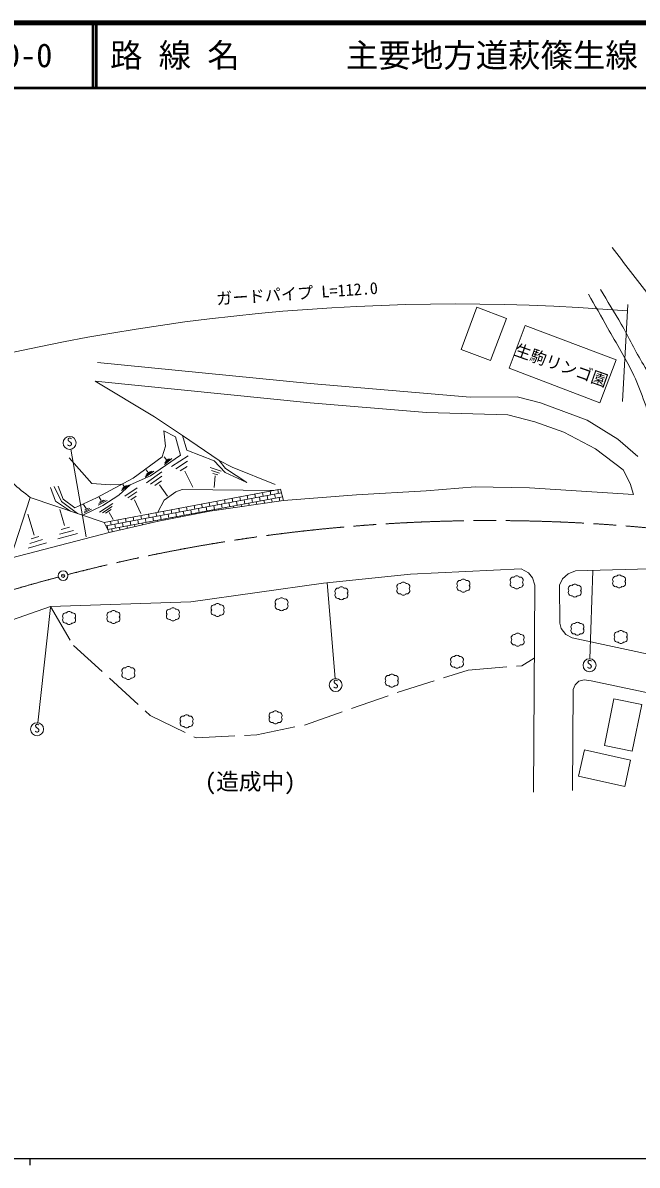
# Model space of a CAD drawing. Units: millimetres, scale not verified. Extents: x 40000 to 317837911, y 20000 to 311631276.
# Drawn here: x 166940 to 261629, y 204000 to 380000 of the extents above; entities that cross this region are included whole.
import ezdxf
from ezdxf.enums import TextEntityAlignment as Align

# ---------------------------------------------------------------- set-up
doc = ezdxf.new("R2010")
doc.units = ezdxf.units.MM
doc.header["$LTSCALE"] = 1000
doc.header["$PDMODE"] = 32
doc.header["$PDSIZE"] = 500
doc.linetypes.add('CHAIN', pattern=[18.5, 12, -1.5, 3.5, -1.5])
doc.linetypes.add('DASHED', pattern=[7.5, 6, -1.5])
for name, color, linetype, lineweight in [('M-BGD', 7, 'Continuous', 13), ('M-BGD-EXST', 7, 'Continuous', 13), ('M-BMK', 2, 'CHAIN', 13), ('M-BMK-SRVR', 3, 'Continuous', 13), ('M-STR-HTXT', 7, 'Continuous', 13), ('M-TTL', 2, 'Continuous', 140), ('M-TTL-BAND', 7, 'Continuous', 25), ('M-TTL-LINE', 7, 'Continuous', 50)]:
    doc.layers.add(name, color=color, linetype=linetype, lineweight=lineweight)
doc.layers.add('M-BMK-HTXT', color=7, linetype='Continuous')
doc.layers.add('M-TTL-TXT', color=7, linetype='Continuous')
doc.styles.add('ＭＳ ゴシック', font='')
doc.styles.get('ＭＳ ゴシック').set_extended_font_data('MS Gothic')

msp = doc.modelspace()

# ---------------------------------------------------------------- linework, layer by layer
at = {"layer": 'M-BGD'}
for p, q in [((234481, 329681), (236934, 336168)), ((241484, 334448), (236934, 336168)), ((241484, 334448), (239031, 327961)), ((241878, 326773), (244378, 333384)), ((258391, 328086), (244378, 333384)), ((239031, 327961), (234481, 329681)), ((178444, 327692), (211219, 324446)), ((258391, 328086), (255891, 321475)), ((255891, 321475), (241878, 326773)), ((187218, 319302), (178075, 324817)), ((178075, 324817), (211243, 321434)), ((211219, 324446), (235912, 322346)), ((235912, 322346), (243146, 322389)), ((243146, 322389), (246753, 321477)), ((211243, 321434), (229158, 319970)), ((246753, 321477), (253944, 318761)), ((191525, 316402), (187218, 319302)), ((229158, 319970), (241674, 319588)), ((241674, 319588), (245853, 318548)), ((253944, 318761), (258632, 315876)), ((190474, 316225), (188664, 317130)), ((188664, 317130), (188904, 314754)), ((245853, 318548), (250329, 316915)), ((250329, 316915), (255187, 314369)), ((191223, 313382), (190474, 316225)), ((192218, 314168), (191525, 316402)), ((191525, 316402), (197210, 312555)), ((258632, 315876), (261730, 313182)), ((186599, 310186), (191223, 313382)), ((188904, 314754), (188409, 313156)), ((189870, 311654), (192405, 313290)), ((196446, 312541), (192218, 314168)), ((255187, 314369), (259494, 311145)), ((174090, 312986), (177588, 309026)), ((188409, 313156), (183920, 309849)), ((189096, 312693), (188728, 313109)), ((189929, 312868), (188754, 311963)), ((189669, 312842), (188830, 312197)), ((189409, 312817), (188906, 312430)), ((190519, 311308), (192329, 312477)), ((191167, 310962), (192253, 311664)), ((198115, 310745), (196446, 312541)), ((199197, 311565), (197210, 312555)), ((197210, 312555), (198158, 311353)), ((205858, 308850), (199197, 311565)), ((183920, 309849), (178306, 306794)), ((183501, 308800), (186599, 310186)), ((187148, 310941), (185802, 310024)), ((186875, 310907), (185914, 310252)), ((186260, 310741), (185938, 311129)), ((185983, 309129), (188372, 310818)), ((186602, 310873), (186025, 310480)), ((186634, 308932), (188340, 310139)), ((191901, 310926), (193117, 308465)), ((195837, 311502), (197526, 310934)), ((196041, 311041), (197248, 310635)), ((196246, 310579), (196970, 310336)), ((196583, 310204), (196408, 308390)), ((201467, 309175), (198115, 310745)), ((198158, 311353), (201467, 309175)), ((259494, 311145), (260576, 309023)), ((171960, 306298), (171212, 308385)), ((171772, 308562), (172889, 306242)), ((173158, 306596), (172366, 308590)), ((177588, 309026), (180426, 308828)), ((206633, 308138), (179488, 303037)), ((180426, 308828), (182228, 308927)), ((181720, 307230), (183501, 308800)), ((183253, 308750), (182164, 307945)), ((183044, 308717), (182266, 308142)), ((182567, 308566), (182355, 308894)), ((182836, 308684), (182369, 308339)), ((182641, 307072), (184572, 308359)), ((187285, 308735), (188309, 309459)), ((188003, 308804), (189242, 307051)), ((190501, 307733), (191491, 308115)), ((191491, 308115), (205624, 307948)), ((206225, 308061), (206335, 307475)), ((207142, 306413), (206633, 308138)), ((236653, 308537), (229111, 307901)), ((245022, 308378), (236653, 308537)), ((261085, 307312), (245022, 308378)), ((260576, 309023), (261085, 307312)), ((165050, 297544), (168086, 306859)), ((168086, 306859), (179488, 303037)), ((174294, 304778), (171960, 306298)), ((172889, 306242), (175360, 304421)), ((174940, 305252), (173158, 306596)), ((178306, 306794), (174940, 305252)), ((179927, 306427), (178541, 305694)), ((179650, 306448), (178660, 305924)), ((179023, 306395), (178706, 306895)), ((179373, 306468), (178779, 306154)), ((179259, 305646), (181720, 307230)), ((206802, 307563), (179755, 302480)), ((206972, 306988), (180021, 301923)), ((183122, 306803), (184500, 307722)), ((183602, 306533), (184429, 307085)), ((184152, 306507), (185113, 304378)), ((187728, 304585), (188719, 306446)), ((188719, 306446), (190501, 307733)), ((195785, 304758), (207142, 306413)), ((196844, 306298), (196954, 305712)), ((198016, 306519), (198127, 305933)), ((199189, 306739), (199299, 306153)), ((199886, 306263), (199996, 305677)), ((200362, 306960), (200472, 306373)), ((201058, 306483), (201168, 305897)), ((201534, 307180), (201645, 306594)), ((202231, 306704), (202341, 306118)), ((202707, 307400), (202817, 306814)), ((203404, 306924), (203514, 306338)), ((203880, 307621), (203990, 307034)), ((204100, 306448), (204188, 305982)), ((204576, 307145), (204686, 306558)), ((205052, 307841), (205162, 307255)), ((205273, 306668), (205369, 306154)), ((205749, 307365), (205859, 306779)), ((206445, 306889), (206551, 306327)), ((218356, 307296), (207142, 306413)), ((229111, 307901), (218356, 307296)), ((173368, 302547), (172624, 305034)), ((176205, 304137), (179259, 305646)), ((176690, 305186), (176283, 305783)), ((177523, 305095), (176401, 304481)), ((177261, 305156), (176459, 304718)), ((176999, 305218), (176518, 304955)), ((178777, 304593), (180827, 305930)), ((179228, 304514), (180692, 305469)), ((179679, 304434), (180557, 305007)), ((180224, 304540), (180856, 303459)), ((187463, 304536), (187573, 303949)), ((187851, 303231), (195785, 304758)), ((188635, 304756), (188746, 304170)), ((189808, 304976), (189918, 304390)), ((190504, 304500), (190615, 303914)), ((190981, 305197), (191091, 304610)), ((191677, 304721), (191787, 304134)), ((192153, 305417), (192263, 304831)), ((192850, 304941), (192960, 304355)), ((193326, 305637), (193436, 305051)), ((194022, 305161), (194133, 304575)), ((194499, 305858), (194609, 305271)), ((194719, 304685), (194743, 304557)), ((195195, 305382), (195305, 304795)), ((195671, 306078), (195781, 305492)), ((195892, 304905), (195916, 304777)), ((196368, 305602), (196478, 305016)), ((197064, 305126), (197097, 304949)), ((197540, 305822), (197651, 305236)), ((198237, 305346), (198279, 305121)), ((198713, 306043), (198823, 305456)), ((199409, 305567), (199461, 305294)), ((200582, 305787), (200642, 305466)), ((201755, 306007), (201824, 305638)), ((202927, 306228), (203006, 305810)), ((168688, 301072), (167703, 304289)), ((179488, 303037), (180230, 301484)), ((180230, 301484), (187851, 303231)), ((180427, 303213), (180537, 302627)), ((181123, 302737), (181234, 302151)), ((181600, 303434), (181710, 302847)), ((182296, 302958), (182406, 302371)), ((182772, 303654), (182882, 303068)), ((183469, 303178), (183579, 302592)), ((183945, 303874), (184055, 303288)), ((184641, 303398), (184751, 302812)), ((185117, 304095), (185228, 303508)), ((185338, 302922), (185386, 302666)), ((185814, 303619), (185924, 303032)), ((186290, 304315), (186400, 303729)), ((186510, 303143), (186550, 302932)), ((186987, 303839), (187097, 303253)), ((187683, 303363), (187714, 303199)), ((188159, 304059), (188269, 303473)), ((188856, 303583), (188885, 303430)), ((189332, 304280), (189442, 303693)), ((190028, 303804), (190056, 303655)), ((191201, 304024), (191228, 303881)), ((192374, 304244), (192400, 304106)), ((193546, 304465), (193571, 304332)), ((180230, 301484), (165050, 297544)), ((175385, 301302), (172343, 300477)), ((174765, 301806), (172591, 301217)), ((174144, 302310), (172840, 301956)), ((179951, 302517), (180061, 301930)), ((180647, 302041), (180730, 301599)), ((181820, 302261), (181894, 301866)), ((182993, 302481), (183058, 302132)), ((184165, 302702), (184222, 302399)), ((170566, 299893), (167781, 299080)), ((169986, 300372), (167997, 299790)), ((169406, 300850), (168212, 300501)), ((226694, 295049), (243757, 295887)), ((243757, 295887), (244903, 295279)), ((252107, 295566), (279574, 296361)), ((213297, 293681), (226694, 295049)), ((244903, 295279), (245511, 294475)), ((245511, 294475), (245844, 293375)), ((249650, 293378), (250102, 294353)), ((250102, 294353), (250982, 295120)), ((250982, 295120), (252107, 295566)), ((192829, 290803), (213297, 293681)), ((245844, 293375), (245626, 261475)), ((249730, 287517), (249650, 293378)), ((171195, 290063), (192829, 290803)), ((154772, 284365), (171195, 290063)), ((249893, 286675), (249730, 287517)), ((250648, 285757), (249893, 286675)), ((251626, 285235), (250648, 285757)), ((314516, 271768), (251626, 285235)), ((252070, 278026), (252636, 278545)), ((252636, 278545), (253437, 278771)), ((253437, 278771), (254531, 278601)), ((254531, 278601), (313164, 266211)), ((251676, 261736), (251761, 277307)), ((251761, 277307), (252070, 278026)), ((258029, 275841), (256577, 268683)), ((258029, 275841), (262336, 274968)), ((260884, 267809), (262336, 274968)), ((252611, 263927), (253524, 267976)), ((260624, 266375), (253524, 267976)), ((256577, 268683), (260884, 267809)), ((260624, 266375), (259711, 262326)), ((259711, 262326), (252611, 263927))]:
    msp.add_line(p, q, dxfattribs=at)
at = {"layer": 'M-BGD', "linetype": 'DASHED'}
for p, q in [((171195, 290063), (174735, 284083)), ((174735, 284083), (186572, 273285)), ((243850, 280944), (245767, 282112)), ((224630, 276828), (235576, 280265)), ((235576, 280265), (243850, 280944)), ((210502, 271843), (224630, 276828)), ((186572, 273285), (193636, 269849)), ((202992, 270315), (210502, 271843)), ((193636, 269849), (202992, 270315))]:
    msp.add_line(p, q, dxfattribs=at)
at = {"layer": 'M-BGD'}
for points, knots in [([(282248, 309245), (281692, 310533), (281212, 311857), (280578, 313108), (279332, 315566), (277854, 317902), (276395, 320240), (275291, 322010), (274125, 323743), (272937, 325458), (271179, 327998), (269381, 330512), (267507, 332968), (266207, 334671), (264801, 336291), (263476, 337974), (261546, 340428), (259672, 342924), (257769, 345399)], [0, 0, 0, 0, 1, 1, 1, 2, 2, 2, 3, 3, 3, 4, 4, 4, 5, 5, 5, 6, 6, 6, 6]), ([(268003, 307805), (267591, 308954), (267203, 310112), (266768, 311252), (265980, 313315), (265087, 315335), (264279, 317390), (263201, 320131), (262371, 322974), (261132, 325646), (259950, 328195), (258434, 330577), (257059, 333028), (256091, 334753), (255098, 336465), (254117, 338183)], [0, 0, 0, 0, 1, 1, 1, 2, 2, 2, 3, 3, 3, 4, 4, 4, 5, 5, 5, 5]), ([(255970, 338890), (257040, 337118), (258148, 335367), (259180, 333573), (260360, 331523), (261355, 329368), (262589, 327350), (264152, 324793), (265972, 322403), (267637, 319911), (269058, 317785), (270485, 315664), (271852, 313504), (272806, 311997), (273705, 310456), (274632, 308932)], [0, 0, 0, 0, 1, 1, 1, 2, 2, 2, 3, 3, 3, 4, 4, 4, 5, 5, 5, 5]), ([(168086, 306859), (167182, 307611), (166207, 308285), (165374, 309116), (163832, 310654), (162603, 312477), (161181, 314127), (160256, 315201), (159286, 316236), (158360, 317309), (157254, 318589), (156279, 319985), (155093, 321191), (154080, 322220), (153013, 323212), (151826, 324034), (150907, 324669), (149860, 325094), (148877, 325625)], [0, 0, 0, 0, 1, 1, 1, 2, 2, 2, 3, 3, 3, 4, 4, 4, 5, 5, 5, 6, 6, 6, 6])]:
    msp.add_open_spline(points, degree=3, knots=knots, dxfattribs=at)
at = {"layer": 'M-BGD-EXST'}
for p, q in [((174324, 314295), (176705, 300821)), ((254319, 282014), (254772, 295574)), ((215073, 278967), (213831, 293704)), ((169244, 272165), (171216, 289896))]:
    msp.add_line(p, q, dxfattribs=at)
for centre in [(174150, 315279), (254286, 281015), (215156, 277971), (169134, 271171)]:
    msp.add_circle(centre, 1000, dxfattribs=at)
for centre, radius, start, end in [((234352, 293596), 506, 79.36524, 216.62399), ((234846, 293794), 500, 36.8699, 143.1301), ((235339, 293596), 506, 323.376, 100.63476), ((242562, 294105), 506, 79.36524, 216.62399), ((243056, 294303), 500, 36.8699, 143.1301), ((243549, 294105), 506, 323.376, 100.63476), ((258358, 294234), 506, 79.36524, 216.62399), ((258358, 293629), 506, 143.376, 280.63476), ((258852, 294432), 500, 36.8699, 143.1301), ((259345, 294234), 506, 323.376, 100.63476), ((259345, 293629), 506, 259.36524, 36.62399), ((215546, 292419), 506, 79.36524, 216.62399), ((216040, 292616), 500, 36.8699, 143.1301), ((216533, 292419), 506, 323.376, 100.63476), ((225092, 293119), 506, 79.36524, 216.62399), ((225092, 292514), 506, 143.376, 280.63476), ((225586, 293316), 500, 36.8699, 143.1301), ((226079, 293119), 506, 323.376, 100.63476), ((226079, 292514), 506, 259.36524, 36.62399), ((234352, 292992), 506, 143.376, 280.63476), ((234846, 292794), 500, 216.8699, 323.1301), ((235339, 292992), 506, 259.36524, 36.62399), ((242562, 293501), 506, 143.376, 280.63476), ((243056, 293303), 500, 216.8699, 323.1301), ((243549, 293501), 506, 259.36524, 36.62399), ((251517, 292834), 506, 79.36524, 216.62399), ((251517, 292229), 506, 143.376, 280.63476), ((252010, 293031), 500, 36.8699, 143.1301), ((252504, 292834), 506, 323.376, 100.63476), ((252504, 292229), 506, 259.36524, 36.62399), ((258852, 293432), 500, 216.8699, 323.1301), ((196947, 290039), 500, 36.8699, 143.1301), ((206318, 290732), 506, 79.36524, 216.62399), ((206318, 290128), 506, 143.376, 280.63476), ((206812, 290930), 500, 36.8699, 143.1301), ((207305, 290732), 506, 323.376, 100.63476), ((207305, 290128), 506, 259.36524, 36.62399), ((215546, 291814), 506, 143.376, 280.63476), ((216040, 291616), 500, 216.8699, 323.1301), ((216533, 291814), 506, 259.36524, 36.62399), ((225586, 292316), 500, 216.8699, 323.1301), ((252010, 292031), 500, 216.8699, 323.1301), ((173574, 288600), 506, 79.36524, 216.62399), ((174068, 288798), 500, 36.8699, 143.1301), ((174561, 288600), 506, 323.376, 100.63476), ((180416, 288759), 506, 79.36524, 216.62399), ((180909, 288957), 500, 36.8699, 143.1301), ((181403, 288759), 506, 323.376, 100.63476), ((189580, 289173), 506, 79.36524, 216.62399), ((189580, 288569), 506, 143.376, 280.63476), ((190074, 289371), 500, 36.8699, 143.1301), ((190567, 289173), 506, 323.376, 100.63476), ((190567, 288569), 506, 259.36524, 36.62399), ((196454, 289841), 506, 79.36524, 216.62399), ((196454, 289237), 506, 143.376, 280.63476), ((196947, 289039), 500, 216.8699, 323.1301), ((197441, 289841), 506, 323.376, 100.63476), ((197441, 289237), 506, 259.36524, 36.62399), ((206812, 289930), 500, 216.8699, 323.1301), ((173574, 287996), 506, 143.376, 280.63476), ((174068, 287798), 500, 216.8699, 323.1301), ((174561, 287996), 506, 259.36524, 36.62399), ((180416, 288155), 506, 143.376, 280.63476), ((180909, 287957), 500, 216.8699, 323.1301), ((181403, 288155), 506, 259.36524, 36.62399), ((190074, 288371), 500, 216.8699, 323.1301), ((251931, 286947), 506, 79.36524, 216.62399), ((252424, 287145), 500, 36.8699, 143.1301), ((252918, 286947), 506, 323.376, 100.63476), ((242721, 285259), 506, 79.36524, 216.62399), ((243215, 285457), 500, 36.8699, 143.1301), ((243708, 285259), 506, 323.376, 100.63476), ((251931, 286342), 506, 143.376, 280.63476), ((252424, 286145), 500, 216.8699, 323.1301), ((252918, 286342), 506, 259.36524, 36.62399), ((258613, 285674), 506, 79.36524, 216.62399), ((258613, 285070), 506, 143.376, 280.63476), ((259106, 285872), 500, 36.8699, 143.1301), ((259600, 285674), 506, 323.376, 100.63476), ((259600, 285070), 506, 259.36524, 36.62399), ((242721, 284655), 506, 143.376, 280.63476), ((243215, 284457), 500, 216.8699, 323.1301), ((243708, 284655), 506, 259.36524, 36.62399), ((259106, 284872), 500, 216.8699, 323.1301), ((233366, 281854), 506, 79.36524, 216.62399), ((233859, 282052), 500, 36.8699, 143.1301), ((234353, 281854), 506, 323.376, 100.63476), ((182707, 280136), 506, 79.36524, 216.62399), ((183200, 280334), 500, 36.8699, 143.1301), ((183694, 280136), 506, 323.376, 100.63476), ((233366, 281250), 506, 143.376, 280.63476), ((233859, 281052), 500, 216.8699, 323.1301), ((234353, 281250), 506, 259.36524, 36.62399), ((182707, 279531), 506, 143.376, 280.63476), ((183200, 279334), 500, 216.8699, 323.1301), ((183694, 279531), 506, 259.36524, 36.62399), ((223310, 278958), 506, 79.36524, 216.62399), ((223310, 278354), 506, 143.376, 280.63476), ((223804, 279156), 500, 36.8699, 143.1301), ((224297, 278958), 506, 323.376, 100.63476), ((224297, 278354), 506, 259.36524, 36.62399), ((223804, 278156), 500, 216.8699, 323.1301), ((191680, 272690), 506, 79.36524, 216.62399), ((192174, 272887), 500, 36.8699, 143.1301), ((192667, 272690), 506, 323.376, 100.63476), ((205395, 273294), 506, 79.36524, 216.62399), ((205395, 272690), 506, 143.376, 280.63476), ((205889, 273492), 500, 36.8699, 143.1301), ((206382, 273294), 506, 323.376, 100.63476), ((206382, 272690), 506, 259.36524, 36.62399), ((191680, 272085), 506, 143.376, 280.63476), ((192174, 271887), 500, 216.8699, 323.1301), ((192667, 272085), 506, 259.36524, 36.62399), ((205889, 272492), 500, 216.8699, 323.1301)]:
    msp.add_arc(centre, radius, start, end, dxfattribs=at)
at = {"layer": 'M-BMK'}
for start, end in [(82.77351, 104.53068), (104.86124, 116.20758)]:
    msp.add_arc((239110, 43315), 260000, start, end, dxfattribs=at)
at = {"layer": 'M-BMK-SRVR'}
msp.add_circle((173150, 294809), 750, dxfattribs=at)
msp.add_point((173150, 294809), dxfattribs=at)
at = {"layer": 'M-STR-HTXT'}
msp.add_line((259394, 321646), (260214, 336603), dxfattribs=at)
msp.add_arc((233901, 18400), 318290, 85.26784, 107.15571, dxfattribs=at)
at = {"layer": 'M-TTL'}
msp.add_line((680000, 380000), (40000, 380000), dxfattribs=at)
at = {"layer": 'M-TTL-BAND'}
for p, q in [((40000, 205000), (579000, 205000)), ((168000, 205000), (168000, 204000))]:
    msp.add_line(p, q, dxfattribs=at)
at = {"layer": 'M-TTL-LINE'}
for p, q in [((177750, 380000), (177750, 370000)), ((178250, 380000), (178250, 370000)), ((40000, 370000), (680000, 370000))]:
    msp.add_line(p, q, dxfattribs=at)

# ---------------------------------------------------------------- texts
at = {"layer": 'M-BGD-EXST', "style": 'ＭＳ ゴシック'}
for p in [(174150, 314379), (254286, 280115), (215156, 277071), (169134, 270271)]:
    msp.add_text('S', height=1320, dxfattribs=at).set_placement(p, align=Align.BOTTOM_CENTER)
at = {"layer": 'M-BMK-HTXT', "style": 'ＭＳ ゴシック'}
msp.add_text('生駒リンゴ園', height=1833, rotation=340.52, dxfattribs=at).set_placement((242368, 328356), align=Align.BOTTOM_LEFT)
msp.add_text('(造成中)', height=2566, dxfattribs=at).set_placement((194989, 261046), align=Align.BOTTOM_LEFT)
at = {"layer": 'M-STR-HTXT', "style": 'ＭＳ ゴシック'}
msp.add_text('ガードパイプ L=112.0', height=1833, rotation=3.883, dxfattribs=at).set_placement((196835, 336011), align=Align.BOTTOM_LEFT)
at = {"layer": 'M-TTL-TXT', "style": 'ＭＳ ゴシック'}
for s, p in [('10-0', (161521, 375000)), ('路 線 名', (180380, 375000)), ('主要地方道萩篠生線', (216734, 375000))]:
    msp.add_text(s, height=3666, dxfattribs=at).set_placement(p, align=Align.MIDDLE_LEFT)

doc.saveas('drawing.dxf')
